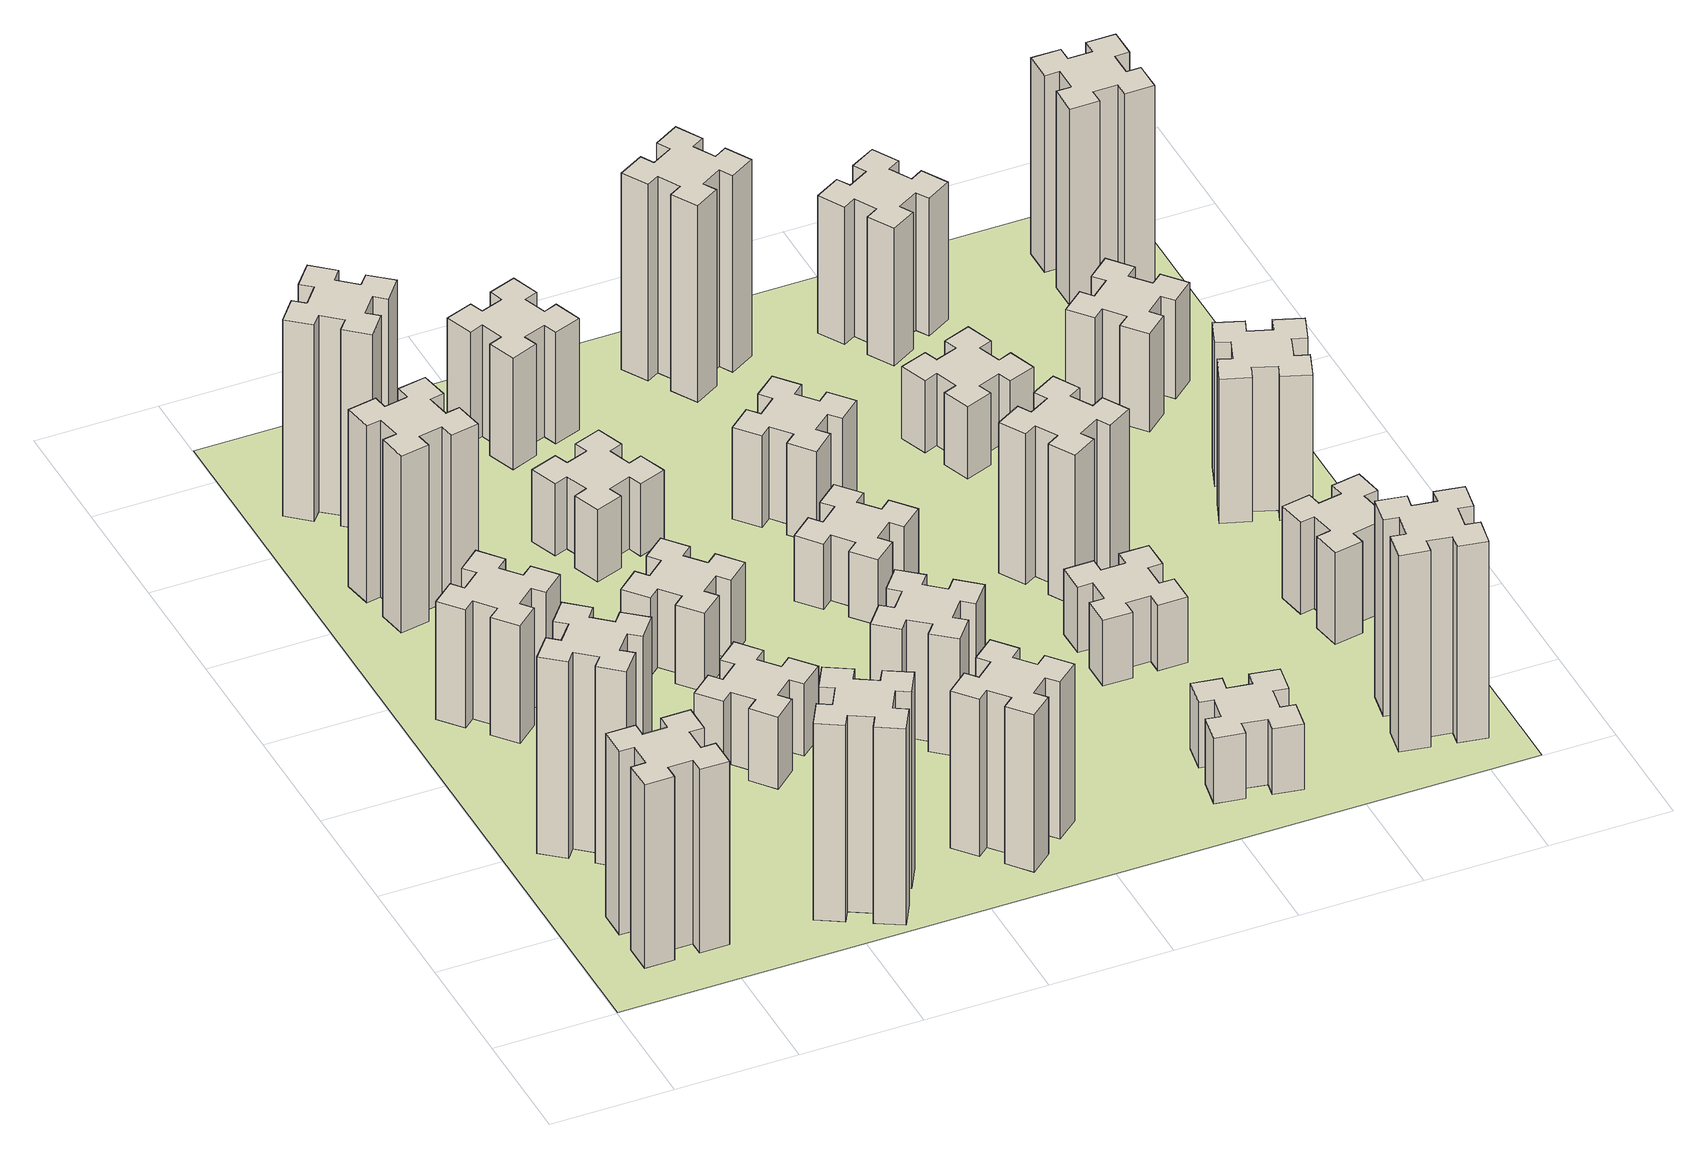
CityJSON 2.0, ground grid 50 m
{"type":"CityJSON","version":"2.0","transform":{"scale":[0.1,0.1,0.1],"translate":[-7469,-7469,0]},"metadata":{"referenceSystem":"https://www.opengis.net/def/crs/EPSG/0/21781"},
"CityObjects":{
"building1":{"type":"Building","attributes":{"class":"1000","function":"1000","usage":"1000","yearOfConstruction":2016,"roofType":"1000","measuredHeight":84,"storeysAboveGround":30,"storeysBelowGround":0},"geometry":[{"type":"Solid","lod":"1","boundaries":[[[[0,1,2,3,4,5,6,7,8,9,10,11,12,13,14,15,16,17,18,19]],[[17,16,20,21]],[[16,15,22,20]],[[15,14,23,22]],[[14,13,24,23]],[[13,12,25,24]],[[12,11,26,25]],[[11,10,27,26]],[[10,9,28,27]],[[9,8,29,28]],[[8,7,30,29]],[[7,6,31,30]],[[6,5,32,31]],[[5,4,33,32]],[[4,3,34,33]],[[3,2,35,34]],[[2,1,36,35]],[[1,0,37,36]],[[0,19,38,37]],[[19,18,39,38]],[[18,17,21,39]],[[24,25,26,27,28,29,30,31,32,33,34,35,36,37,38,39,21,20,22,23]]]]}]},
"building2":{"type":"Building","attributes":{"class":"1000","function":"1000","usage":"1000","yearOfConstruction":2016,"roofType":"1000","measuredHeight":90,"storeysAboveGround":30,"storeysBelowGround":0},"geometry":[{"type":"Solid","lod":"1","boundaries":[[[[40,41,42,43,44,45,46,47,48,49,50,51,52,53,54,55,56,57,58,59]],[[57,56,60,61]],[[56,55,62,60]],[[55,54,63,62]],[[54,53,64,63]],[[53,52,65,64]],[[52,51,66,65]],[[51,50,67,66]],[[50,49,68,67]],[[49,48,69,68]],[[48,47,70,69]],[[47,46,71,70]],[[46,45,72,71]],[[45,44,73,72]],[[44,43,74,73]],[[43,42,75,74]],[[42,41,76,75]],[[41,40,77,76]],[[40,59,78,77]],[[59,58,79,78]],[[58,57,61,79]],[[64,65,66,67,68,69,70,71,72,73,74,75,76,77,78,79,61,60,62,63]]]]}]},
"building3":{"type":"Building","attributes":{"class":"1000","function":"1000","usage":"1000","yearOfConstruction":2016,"roofType":"1000","measuredHeight":54,"storeysAboveGround":30,"storeysBelowGround":0},"geometry":[{"type":"Solid","lod":"1","boundaries":[[[[80,81,82,83,84,85,86,87,88,89,90,91,92,93,94,95,96,97,98,99]],[[97,96,100,101]],[[96,95,102,100]],[[95,94,103,102]],[[94,93,104,103]],[[93,92,105,104]],[[92,91,106,105]],[[91,90,107,106]],[[90,89,108,107]],[[89,88,109,108]],[[88,87,110,109]],[[87,86,111,110]],[[86,85,112,111]],[[85,84,113,112]],[[84,83,114,113]],[[83,82,115,114]],[[82,81,116,115]],[[81,80,117,116]],[[80,99,118,117]],[[99,98,119,118]],[[98,97,101,119]],[[104,105,106,107,108,109,110,111,112,113,114,115,116,117,118,119,101,100,102,103]]]]}]},
"building4":{"type":"Building","attributes":{"class":"1000","function":"1000","usage":"1000","yearOfConstruction":2016,"roofType":"1000","measuredHeight":81,"storeysAboveGround":30,"storeysBelowGround":0},"geometry":[{"type":"Solid","lod":"1","boundaries":[[[[120,121,122,123,124,125,126,127,128,129,130,131,132,133,134,135,136,137,138,139]],[[137,136,140,141]],[[136,135,142,140]],[[135,134,143,142]],[[134,133,144,143]],[[133,132,145,144]],[[132,131,146,145]],[[131,130,147,146]],[[130,129,148,147]],[[129,128,149,148]],[[128,127,150,149]],[[127,126,151,150]],[[126,125,152,151]],[[125,124,153,152]],[[124,123,154,153]],[[123,122,155,154]],[[122,121,156,155]],[[121,120,157,156]],[[120,139,158,157]],[[139,138,159,158]],[[138,137,141,159]],[[144,145,146,147,148,149,150,151,152,153,154,155,156,157,158,159,141,140,142,143]]]]}]},
"building5":{"type":"Building","attributes":{"class":"1000","function":"1000","usage":"1000","yearOfConstruction":2016,"roofType":"1000","measuredHeight":90,"storeysAboveGround":30,"storeysBelowGround":0},"geometry":[{"type":"Solid","lod":"1","boundaries":[[[[160,161,162,163,164,165,166,167,168,169,170,171,172,173,174,175,176,177,178,179]],[[177,176,180,181]],[[176,175,182,180]],[[175,174,183,182]],[[174,173,184,183]],[[173,172,185,184]],[[172,171,186,185]],[[171,170,187,186]],[[170,169,188,187]],[[169,168,189,188]],[[168,167,190,189]],[[167,166,191,190]],[[166,165,192,191]],[[165,164,193,192]],[[164,163,194,193]],[[163,162,195,194]],[[162,161,196,195]],[[161,160,197,196]],[[160,179,198,197]],[[179,178,199,198]],[[178,177,181,199]],[[184,185,186,187,188,189,190,191,192,193,194,195,196,197,198,199,181,180,182,183]]]]}]},
"building6":{"type":"Building","attributes":{"class":"1000","function":"1000","usage":"1000","yearOfConstruction":2016,"roofType":"1000","measuredHeight":90,"storeysAboveGround":30,"storeysBelowGround":0},"geometry":[{"type":"Solid","lod":"1","boundaries":[[[[200,201,202,203,204,205,206,207,208,209,210,211,212,213,214,215,216,217,218,219]],[[217,216,220,221]],[[216,215,222,220]],[[215,214,223,222]],[[214,213,224,223]],[[213,212,225,224]],[[212,211,226,225]],[[211,210,227,226]],[[210,209,228,227]],[[209,208,229,228]],[[208,207,230,229]],[[207,206,231,230]],[[206,205,232,231]],[[205,204,233,232]],[[204,203,234,233]],[[203,202,235,234]],[[202,201,236,235]],[[201,200,237,236]],[[200,219,238,237]],[[219,218,239,238]],[[218,217,221,239]],[[224,225,226,227,228,229,230,231,232,233,234,235,236,237,238,239,221,220,222,223]]]]}]},
"building7":{"type":"Building","attributes":{"class":"1000","function":"1000","usage":"1000","yearOfConstruction":2016,"roofType":"1000","measuredHeight":33,"storeysAboveGround":30,"storeysBelowGround":0},"geometry":[{"type":"Solid","lod":"1","boundaries":[[[[240,241,242,243,244,245,246,247,248,249,250,251,252,253,254,255,256,257,258,259]],[[257,256,260,261]],[[256,255,262,260]],[[255,254,263,262]],[[254,253,264,263]],[[253,252,265,264]],[[252,251,266,265]],[[251,250,267,266]],[[250,249,268,267]],[[249,248,269,268]],[[248,247,270,269]],[[247,246,271,270]],[[246,245,272,271]],[[245,244,273,272]],[[244,243,274,273]],[[243,242,275,274]],[[242,241,276,275]],[[241,240,277,276]],[[240,259,278,277]],[[259,258,279,278]],[[258,257,261,279]],[[264,265,266,267,268,269,270,271,272,273,274,275,276,277,278,279,261,260,262,263]]]]}]},
"building8":{"type":"Building","attributes":{"class":"1000","function":"1000","usage":"1000","yearOfConstruction":2016,"roofType":"1000","measuredHeight":36,"storeysAboveGround":30,"storeysBelowGround":0},"geometry":[{"type":"Solid","lod":"1","boundaries":[[[[280,281,282,283,284,285,286,287,288,289,290,291,292,293,294,295,296,297,298,299]],[[297,296,300,301]],[[296,295,302,300]],[[295,294,303,302]],[[294,293,304,303]],[[293,292,305,304]],[[292,291,306,305]],[[291,290,307,306]],[[290,289,308,307]],[[289,288,309,308]],[[288,287,310,309]],[[287,286,311,310]],[[286,285,312,311]],[[285,284,313,312]],[[284,283,314,313]],[[283,282,315,314]],[[282,281,316,315]],[[281,280,317,316]],[[280,299,318,317]],[[299,298,319,318]],[[298,297,301,319]],[[304,305,306,307,308,309,310,311,312,313,314,315,316,317,318,319,301,300,302,303]]]]}]},
"building9":{"type":"Building","attributes":{"class":"1000","function":"1000","usage":"1000","yearOfConstruction":2016,"roofType":"1000","measuredHeight":72,"storeysAboveGround":30,"storeysBelowGround":0},"geometry":[{"type":"Solid","lod":"1","boundaries":[[[[320,321,322,323,324,325,326,327,328,329,330,331,332,333,334,335,336,337,338,339]],[[337,336,340,341]],[[336,335,342,340]],[[335,334,343,342]],[[334,333,344,343]],[[333,332,345,344]],[[332,331,346,345]],[[331,330,347,346]],[[330,329,348,347]],[[329,328,349,348]],[[328,327,350,349]],[[327,326,351,350]],[[326,325,352,351]],[[325,324,353,352]],[[324,323,354,353]],[[323,322,355,354]],[[322,321,356,355]],[[321,320,357,356]],[[320,339,358,357]],[[339,338,359,358]],[[338,337,341,359]],[[344,345,346,347,348,349,350,351,352,353,354,355,356,357,358,359,341,340,342,343]]]]}]},
"building10":{"type":"Building","attributes":{"class":"1000","function":"1000","usage":"1000","yearOfConstruction":2016,"roofType":"1000","measuredHeight":33,"storeysAboveGround":30,"storeysBelowGround":0},"geometry":[{"type":"Solid","lod":"1","boundaries":[[[[360,361,362,363,364,365,366,367,368,369,370,371,372,373,374,375,376,377,378,379]],[[377,376,380,381]],[[376,375,382,380]],[[375,374,383,382]],[[374,373,384,383]],[[373,372,385,384]],[[372,371,386,385]],[[371,370,387,386]],[[370,369,388,387]],[[369,368,389,388]],[[368,367,390,389]],[[367,366,391,390]],[[366,365,392,391]],[[365,364,393,392]],[[364,363,394,393]],[[363,362,395,394]],[[362,361,396,395]],[[361,360,397,396]],[[360,379,398,397]],[[379,378,399,398]],[[378,377,381,399]],[[384,385,386,387,388,389,390,391,392,393,394,395,396,397,398,399,381,380,382,383]]]]}]},
"building11":{"type":"Building","attributes":{"class":"1000","function":"1000","usage":"1000","yearOfConstruction":2016,"roofType":"1000","measuredHeight":54,"storeysAboveGround":30,"storeysBelowGround":0},"geometry":[{"type":"Solid","lod":"1","boundaries":[[[[400,401,402,403,404,405,406,407,408,409,410,411,412,413,414,415,416,417,418,419]],[[417,416,420,421]],[[416,415,422,420]],[[415,414,423,422]],[[414,413,424,423]],[[413,412,425,424]],[[412,411,426,425]],[[411,410,427,426]],[[410,409,428,427]],[[409,408,429,428]],[[408,407,430,429]],[[407,406,431,430]],[[406,405,432,431]],[[405,404,433,432]],[[404,403,434,433]],[[403,402,435,434]],[[402,401,436,435]],[[401,400,437,436]],[[400,419,438,437]],[[419,418,439,438]],[[418,417,421,439]],[[424,425,426,427,428,429,430,431,432,433,434,435,436,437,438,439,421,420,422,423]]]]}]},
"building12":{"type":"Building","attributes":{"class":"1000","function":"1000","usage":"1000","yearOfConstruction":2016,"roofType":"1000","measuredHeight":51,"storeysAboveGround":30,"storeysBelowGround":0},"geometry":[{"type":"Solid","lod":"1","boundaries":[[[[440,441,442,443,444,445,446,447,448,449,450,451,452,453,454,455,456,457,458,459]],[[457,456,460,461]],[[456,455,462,460]],[[455,454,463,462]],[[454,453,464,463]],[[453,452,465,464]],[[452,451,466,465]],[[451,450,467,466]],[[450,449,468,467]],[[449,448,469,468]],[[448,447,470,469]],[[447,446,471,470]],[[446,445,472,471]],[[445,444,473,472]],[[444,443,474,473]],[[443,442,475,474]],[[442,441,476,475]],[[441,440,477,476]],[[440,459,478,477]],[[459,458,479,478]],[[458,457,461,479]],[[464,465,466,467,468,469,470,471,472,473,474,475,476,477,478,479,461,460,462,463]]]]}]},
"building13":{"type":"Building","attributes":{"class":"1000","function":"1000","usage":"1000","yearOfConstruction":2016,"roofType":"1000","measuredHeight":30,"storeysAboveGround":30,"storeysBelowGround":0},"geometry":[{"type":"Solid","lod":"1","boundaries":[[[[480,481,482,483,484,485,486,487,488,489,490,491,492,493,494,495,496,497,498,499]],[[497,496,500,501]],[[496,495,502,500]],[[495,494,503,502]],[[494,493,504,503]],[[493,492,505,504]],[[492,491,506,505]],[[491,490,507,506]],[[490,489,508,507]],[[489,488,509,508]],[[488,487,510,509]],[[487,486,511,510]],[[486,485,512,511]],[[485,484,513,512]],[[484,483,514,513]],[[483,482,515,514]],[[482,481,516,515]],[[481,480,517,516]],[[480,499,518,517]],[[499,498,519,518]],[[498,497,501,519]],[[504,505,506,507,508,509,510,511,512,513,514,515,516,517,518,519,501,500,502,503]]]]}]},
"building14":{"type":"Building","attributes":{"class":"1000","function":"1000","usage":"1000","yearOfConstruction":2016,"roofType":"1000","measuredHeight":42,"storeysAboveGround":30,"storeysBelowGround":0},"geometry":[{"type":"Solid","lod":"1","boundaries":[[[[520,521,522,523,524,525,526,527,528,529,530,531,532,533,534,535,536,537,538,539]],[[537,536,540,541]],[[536,535,542,540]],[[535,534,543,542]],[[534,533,544,543]],[[533,532,545,544]],[[532,531,546,545]],[[531,530,547,546]],[[530,529,548,547]],[[529,528,549,548]],[[528,527,550,549]],[[527,526,551,550]],[[526,525,552,551]],[[525,524,553,552]],[[524,523,554,553]],[[523,522,555,554]],[[522,521,556,555]],[[521,520,557,556]],[[520,539,558,557]],[[539,538,559,558]],[[538,537,541,559]],[[544,545,546,547,548,549,550,551,552,553,554,555,556,557,558,559,541,540,542,543]]]]}]},
"building15":{"type":"Building","attributes":{"class":"1000","function":"1000","usage":"1000","yearOfConstruction":2016,"roofType":"1000","measuredHeight":30,"storeysAboveGround":30,"storeysBelowGround":0},"geometry":[{"type":"Solid","lod":"1","boundaries":[[[[560,561,562,563,564,565,566,567,568,569,570,571,572,573,574,575,576,577,578,579]],[[577,576,580,581]],[[576,575,582,580]],[[575,574,583,582]],[[574,573,584,583]],[[573,572,585,584]],[[572,571,586,585]],[[571,570,587,586]],[[570,569,588,587]],[[569,568,589,588]],[[568,567,590,589]],[[567,566,591,590]],[[566,565,592,591]],[[565,564,593,592]],[[564,563,594,593]],[[563,562,595,594]],[[562,561,596,595]],[[561,560,597,596]],[[560,579,598,597]],[[579,578,599,598]],[[578,577,581,599]],[[584,585,586,587,588,589,590,591,592,593,594,595,596,597,598,599,581,580,582,583]]]]}]},
"building16":{"type":"Building","attributes":{"class":"1000","function":"1000","usage":"1000","yearOfConstruction":2016,"roofType":"1000","measuredHeight":90,"storeysAboveGround":30,"storeysBelowGround":0},"geometry":[{"type":"Solid","lod":"1","boundaries":[[[[600,601,602,603,604,605,606,607,608,609,610,611,612,613,614,615,616,617,618,619]],[[617,616,620,621]],[[616,615,622,620]],[[615,614,623,622]],[[614,613,624,623]],[[613,612,625,624]],[[612,611,626,625]],[[611,610,627,626]],[[610,609,628,627]],[[609,608,629,628]],[[608,607,630,629]],[[607,606,631,630]],[[606,605,632,631]],[[605,604,633,632]],[[604,603,634,633]],[[603,602,635,634]],[[602,601,636,635]],[[601,600,637,636]],[[600,619,638,637]],[[619,618,639,638]],[[618,617,621,639]],[[624,625,626,627,628,629,630,631,632,633,634,635,636,637,638,639,621,620,622,623]]]]}]},
"building17":{"type":"Building","attributes":{"class":"1000","function":"1000","usage":"1000","yearOfConstruction":2016,"roofType":"1000","measuredHeight":30,"storeysAboveGround":30,"storeysBelowGround":0},"geometry":[{"type":"Solid","lod":"1","boundaries":[[[[640,641,642,643,644,645,646,647,648,649,650,651,652,653,654,655,656,657,658,659]],[[657,656,660,661]],[[656,655,662,660]],[[655,654,663,662]],[[654,653,664,663]],[[653,652,665,664]],[[652,651,666,665]],[[651,650,667,666]],[[650,649,668,667]],[[649,648,669,668]],[[648,647,670,669]],[[647,646,671,670]],[[646,645,672,671]],[[645,644,673,672]],[[644,643,674,673]],[[643,642,675,674]],[[642,641,676,675]],[[641,640,677,676]],[[640,659,678,677]],[[659,658,679,678]],[[658,657,661,679]],[[664,665,666,667,668,669,670,671,672,673,674,675,676,677,678,679,661,660,662,663]]]]}]},
"building18":{"type":"Building","attributes":{"class":"1000","function":"1000","usage":"1000","yearOfConstruction":2016,"roofType":"1000","measuredHeight":69,"storeysAboveGround":30,"storeysBelowGround":0},"geometry":[{"type":"Solid","lod":"1","boundaries":[[[[680,681,682,683,684,685,686,687,688,689,690,691,692,693,694,695,696,697,698,699]],[[697,696,700,701]],[[696,695,702,700]],[[695,694,703,702]],[[694,693,704,703]],[[693,692,705,704]],[[692,691,706,705]],[[691,690,707,706]],[[690,689,708,707]],[[689,688,709,708]],[[688,687,710,709]],[[687,686,711,710]],[[686,685,712,711]],[[685,684,713,712]],[[684,683,714,713]],[[683,682,715,714]],[[682,681,716,715]],[[681,680,717,716]],[[680,699,718,717]],[[699,698,719,718]],[[698,697,701,719]],[[704,705,706,707,708,709,710,711,712,713,714,715,716,717,718,719,701,700,702,703]]]]}]},
"building19":{"type":"Building","attributes":{"class":"1000","function":"1000","usage":"1000","yearOfConstruction":2016,"roofType":"1000","measuredHeight":33,"storeysAboveGround":30,"storeysBelowGround":0},"geometry":[{"type":"Solid","lod":"1","boundaries":[[[[720,721,722,723,724,725,726,727,728,729,730,731,732,733,734,735,736,737,738,739]],[[737,736,740,741]],[[736,735,742,740]],[[735,734,743,742]],[[734,733,744,743]],[[733,732,745,744]],[[732,731,746,745]],[[731,730,747,746]],[[730,729,748,747]],[[729,728,749,748]],[[728,727,750,749]],[[727,726,751,750]],[[726,725,752,751]],[[725,724,753,752]],[[724,723,754,753]],[[723,722,755,754]],[[722,721,756,755]],[[721,720,757,756]],[[720,739,758,757]],[[739,738,759,758]],[[738,737,741,759]],[[744,745,746,747,748,749,750,751,752,753,754,755,756,757,758,759,741,740,742,743]]]]}]},
"building20":{"type":"Building","attributes":{"class":"1000","function":"1000","usage":"1000","yearOfConstruction":2016,"roofType":"1000","measuredHeight":90,"storeysAboveGround":30,"storeysBelowGround":0},"geometry":[{"type":"Solid","lod":"1","boundaries":[[[[760,761,762,763,764,765,766,767,768,769,770,771,772,773,774,775,776,777,778,779]],[[777,776,780,781]],[[776,775,782,780]],[[775,774,783,782]],[[774,773,784,783]],[[773,772,785,784]],[[772,771,786,785]],[[771,770,787,786]],[[770,769,788,787]],[[769,768,789,788]],[[768,767,790,789]],[[767,766,791,790]],[[766,765,792,791]],[[765,764,793,792]],[[764,763,794,793]],[[763,762,795,794]],[[762,761,796,795]],[[761,760,797,796]],[[760,779,798,797]],[[779,778,799,798]],[[778,777,781,799]],[[784,785,786,787,788,789,790,791,792,793,794,795,796,797,798,799,781,780,782,783]]]]}]},
"building21":{"type":"Building","attributes":{"class":"1000","function":"1000","usage":"1000","yearOfConstruction":2016,"roofType":"1000","measuredHeight":63,"storeysAboveGround":30,"storeysBelowGround":0},"geometry":[{"type":"Solid","lod":"1","boundaries":[[[[800,801,802,803,804,805,806,807,808,809,810,811,812,813,814,815,816,817,818,819]],[[817,816,820,821]],[[816,815,822,820]],[[815,814,823,822]],[[814,813,824,823]],[[813,812,825,824]],[[812,811,826,825]],[[811,810,827,826]],[[810,809,828,827]],[[809,808,829,828]],[[808,807,830,829]],[[807,806,831,830]],[[806,805,832,831]],[[805,804,833,832]],[[804,803,834,833]],[[803,802,835,834]],[[802,801,836,835]],[[801,800,837,836]],[[800,819,838,837]],[[819,818,839,838]],[[818,817,821,839]],[[824,825,826,827,828,829,830,831,832,833,834,835,836,837,838,839,821,820,822,823]]]]}]},
"building22":{"type":"Building","attributes":{"class":"1000","function":"1000","usage":"1000","yearOfConstruction":2016,"roofType":"1000","measuredHeight":42,"storeysAboveGround":30,"storeysBelowGround":0},"geometry":[{"type":"Solid","lod":"1","boundaries":[[[[840,841,842,843,844,845,846,847,848,849,850,851,852,853,854,855,856,857,858,859]],[[857,856,860,861]],[[856,855,862,860]],[[855,854,863,862]],[[854,853,864,863]],[[853,852,865,864]],[[852,851,866,865]],[[851,850,867,866]],[[850,849,868,867]],[[849,848,869,868]],[[848,847,870,869]],[[847,846,871,870]],[[846,845,872,871]],[[845,844,873,872]],[[844,843,874,873]],[[843,842,875,874]],[[842,841,876,875]],[[841,840,877,876]],[[840,859,878,877]],[[859,858,879,878]],[[858,857,861,879]],[[864,865,866,867,868,869,870,871,872,873,874,875,876,877,878,879,861,860,862,863]]]]}]},
"building23":{"type":"Building","attributes":{"class":"1000","function":"1000","usage":"1000","yearOfConstruction":2016,"roofType":"1000","measuredHeight":66,"storeysAboveGround":30,"storeysBelowGround":0},"geometry":[{"type":"Solid","lod":"1","boundaries":[[[[880,881,882,883,884,885,886,887,888,889,890,891,892,893,894,895,896,897,898,899]],[[897,896,900,901]],[[896,895,902,900]],[[895,894,903,902]],[[894,893,904,903]],[[893,892,905,904]],[[892,891,906,905]],[[891,890,907,906]],[[890,889,908,907]],[[889,888,909,908]],[[888,887,910,909]],[[887,886,911,910]],[[886,885,912,911]],[[885,884,913,912]],[[884,883,914,913]],[[883,882,915,914]],[[882,881,916,915]],[[881,880,917,916]],[[880,899,918,917]],[[899,898,919,918]],[[898,897,901,919]],[[904,905,906,907,908,909,910,911,912,913,914,915,916,917,918,919,901,900,902,903]]]]}]},
"building24":{"type":"Building","attributes":{"class":"1000","function":"1000","usage":"1000","yearOfConstruction":2016,"roofType":"1000","measuredHeight":45,"storeysAboveGround":30,"storeysBelowGround":0},"geometry":[{"type":"Solid","lod":"1","boundaries":[[[[920,921,922,923,924,925,926,927,928,929,930,931,932,933,934,935,936,937,938,939]],[[937,936,940,941]],[[936,935,942,940]],[[935,934,943,942]],[[934,933,944,943]],[[933,932,945,944]],[[932,931,946,945]],[[931,930,947,946]],[[930,929,948,947]],[[929,928,949,948]],[[928,927,950,949]],[[927,926,951,950]],[[926,925,952,951]],[[925,924,953,952]],[[924,923,954,953]],[[923,922,955,954]],[[922,921,956,955]],[[921,920,957,956]],[[920,939,958,957]],[[939,938,959,958]],[[938,937,941,959]],[[944,945,946,947,948,949,950,951,952,953,954,955,956,957,958,959,941,940,942,943]]]]}]},
"building25":{"type":"Building","attributes":{"class":"1000","function":"1000","usage":"1000","yearOfConstruction":2016,"roofType":"1000","measuredHeight":90,"storeysAboveGround":30,"storeysBelowGround":0},"geometry":[{"type":"Solid","lod":"1","boundaries":[[[[960,961,962,963,964,965,966,967,968,969,970,971,972,973,974,975,976,977,978,979]],[[977,976,980,981]],[[976,975,982,980]],[[975,974,983,982]],[[974,973,984,983]],[[973,972,985,984]],[[972,971,986,985]],[[971,970,987,986]],[[970,969,988,987]],[[969,968,989,988]],[[968,967,990,989]],[[967,966,991,990]],[[966,965,992,991]],[[965,964,993,992]],[[964,963,994,993]],[[963,962,995,994]],[[962,961,996,995]],[[961,960,997,996]],[[960,979,998,997]],[[979,978,999,998]],[[978,977,981,999]],[[984,985,986,987,988,989,990,991,992,993,994,995,996,997,998,999,981,980,982,983]]]]}]},
"landuse1":{"type":"LandUse","attributes":{"name":"plot1","function":"1010"},"geometry":[{"type":"MultiSurface","lod":"1","boundaries":[[[1000,1001,1002,1003]]]}]}
},
"vertices":[
[265,425,0],[265,325,0],[205,325,0],[205,205,0],[325,205,0],[325,265,0],[425,265,0],[425,205,0],[545,205,0],[545,325,0],[485,325,0],[485,425,0],[545,425,0],[545,545,0],[425,545,0],[425,485,0],[325,485,0],[325,545,0],[205,545,0],[205,425,0],[325,485,840],[325,545,840],[425,485,840],[425,545,840],[545,545,840],[545,425,840],[485,425,840],[485,325,840],[545,325,840],[545,205,840],[425,205,840],[425,265,840],[325,265,840],[325,205,840],[205,205,840],[205,325,840],[265,325,840],[265,425,840],[205,425,840],[205,545,840],
[484,1067,0],[408,1132,0],[446,1178,0],[354,1255,0],[277,1163,0],[323,1124,0],[259,1048,0],[213,1086,0],[136,994,0],[228,917,0],[266,963,0],[343,899,0],[304,853,0],[396,776,0],[473,868,0],[427,906,0],[492,983,0],[538,944,0],[615,1036,0],[523,1113,0],[492,983,900],[538,944,900],[427,906,900],[473,868,900],[396,776,900],[304,853,900],[343,899,900],[266,963,900],[228,917,900],[136,994,900],[213,1086,900],[259,1048,900],[323,1124,900],[277,1163,900],[354,1255,900],[446,1178,900],[408,1132,900],[484,1067,900],[523,1113,900],[615,1036,900],
[492,1888,0],[427,1964,0],[473,2003,0],[396,2095,0],[304,2018,0],[343,1972,0],[266,1907,0],[228,1953,0],[136,1876,0],[213,1784,0],[259,1823,0],[323,1746,0],[277,1708,0],[354,1616,0],[446,1693,0],[408,1739,0],[484,1803,0],[523,1757,0],[615,1834,0],[538,1926,0],[484,1803,540],[523,1757,540],[408,1739,540],[446,1693,540],[354,1616,540],[277,1708,540],[323,1746,540],[259,1823,540],[213,1784,540],[136,1876,540],[228,1953,540],[266,1907,540],[343,1972,540],[304,2018,540],[396,2095,540],[473,2003,540],[427,1964,540],[492,1888,540],[538,1926,540],[615,1834,540],
[345,2478,0],[444,2496,0],[454,2437,0],[572,2457,0],[551,2576,0],[492,2565,0],[475,2664,0],[534,2674,0],[513,2792,0],[395,2771,0],[405,2712,0],[307,2695,0],[297,2754,0],[178,2733,0],[199,2615,0],[258,2625,0],[276,2527,0],[217,2517,0],[237,2398,0],[356,2419,0],[276,2527,810],[217,2517,810],[258,2625,810],[199,2615,810],[178,2733,810],[297,2754,810],[307,2695,810],[405,2712,810],[395,2771,810],[513,2792,810],[534,2674,810],[475,2664,810],[492,2565,810],[551,2576,810],[572,2457,810],[454,2437,810],[444,2496,810],[345,2478,810],[356,2419,810],[237,2398,810],
[1214,346,0],[1127,396,0],[1157,448,0],[1053,508,0],[993,404,0],[1045,374,0],[995,287,0],[943,317,0],[883,213,0],[987,153,0],[1017,205,0],[1104,155,0],[1074,103,0],[1178,43,0],[1238,147,0],[1186,177,0],[1236,264,0],[1288,234,0],[1348,338,0],[1244,398,0],[1236,264,900],[1288,234,900],[1186,177,900],[1238,147,900],[1178,43,900],[1074,103,900],[1104,155,900],[1017,205,900],[987,153,900],[883,213,900],[943,317,900],[995,287,900],[1045,374,900],[993,404,900],[1053,508,900],[1157,448,900],[1127,396,900],[1214,346,900],[1244,398,900],[1348,338,900],
[484,3287,0],[408,3352,0],[446,3398,0],[354,3475,0],[277,3383,0],[323,3344,0],[259,3268,0],[213,3306,0],[136,3214,0],[228,3137,0],[266,3183,0],[343,3119,0],[304,3073,0],[396,2996,0],[473,3088,0],[427,3126,0],[492,3203,0],[538,3164,0],[615,3256,0],[523,3333,0],[492,3203,900],[538,3164,900],[427,3126,900],[473,3088,900],[396,2996,900],[304,3073,900],[343,3119,900],[266,3183,900],[228,3137,900],[136,3214,900],[213,3306,900],[259,3268,900],[323,3344,900],[277,3383,900],[354,3475,900],[446,3398,900],[408,3352,900],[484,3287,900],[523,3333,900],[615,3256,900],
[1083,1332,0],[1006,1267,0],[968,1313,0],[876,1236,0],[953,1144,0],[999,1183,0],[1063,1106,0],[1017,1068,0],[1094,976,0],[1186,1053,0],[1148,1099,0],[1224,1163,0],[1263,1117,0],[1355,1194,0],[1278,1286,0],[1232,1248,0],[1167,1324,0],[1213,1363,0],[1136,1455,0],[1044,1378,0],[1167,1324,330],[1213,1363,330],[1232,1248,330],[1278,1286,330],[1355,1194,330],[1263,1117,330],[1224,1163,330],[1148,1099,330],[1186,1053,330],[1094,976,330],[1017,1068,330],[1063,1106,330],[999,1183,330],[953,1144,330],[876,1236,330],[968,1313,330],[1006,1267,330],[1083,1332,330],[1044,1378,330],[1136,1455,330],
[1083,1972,0],[1006,1907,0],[968,1953,0],[876,1876,0],[953,1784,0],[999,1823,0],[1063,1746,0],[1017,1708,0],[1094,1616,0],[1186,1693,0],[1148,1739,0],[1224,1803,0],[1263,1757,0],[1355,1834,0],[1278,1926,0],[1232,1888,0],[1167,1964,0],[1213,2003,0],[1136,2095,0],[1044,2018,0],[1167,1964,360],[1213,2003,360],[1232,1888,360],[1278,1926,360],[1355,1834,360],[1263,1757,360],[1224,1803,360],[1148,1739,360],[1186,1693,360],[1094,1616,360],[1017,1708,360],[1063,1746,360],[999,1823,360],[953,1784,360],[876,1876,360],[968,1953,360],[1006,1907,360],[1083,1972,360],[1044,2018,360],[1136,2095,360],
[1723,492,0],[1646,427,0],[1608,473,0],[1516,396,0],[1593,304,0],[1639,343,0],[1703,266,0],[1657,228,0],[1734,136,0],[1826,213,0],[1788,259,0],[1864,323,0],[1903,277,0],[1995,354,0],[1918,446,0],[1872,408,0],[1807,484,0],[1853,523,0],[1776,615,0],[1684,538,0],[1807,484,720],[1853,523,720],[1872,408,720],[1918,446,720],[1995,354,720],[1903,277,720],[1864,323,720],[1788,259,720],[1826,213,720],[1734,136,720],[1657,228,720],[1703,266,720],[1639,343,720],[1593,304,720],[1516,396,720],[1608,473,720],[1646,427,720],[1723,492,720],[1684,538,720],[1776,615,720],
[1106,2475,0],[1200,2509,0],[1220,2453,0],[1333,2494,0],[1292,2607,0],[1236,2586,0],[1202,2680,0],[1258,2700,0],[1217,2813,0],[1104,2772,0],[1125,2716,0],[1031,2682,0],[1010,2738,0],[897,2697,0],[939,2584,0],[995,2605,0],[1029,2511,0],[973,2490,0],[1014,2377,0],[1127,2419,0],[1029,2511,330],[973,2490,330],[995,2605,330],[939,2584,330],[897,2697,330],[1010,2738,330],[1031,2682,330],[1125,2716,330],[1104,2772,330],[1217,2813,330],[1258,2700,330],[1202,2680,330],[1236,2586,330],[1292,2607,330],[1333,2494,330],[1220,2453,330],[1200,2509,330],[1106,2475,330],[1127,2419,330],[1014,2377,330],
[1646,1063,0],[1723,999,0],[1684,953,0],[1776,876,0],[1853,968,0],[1807,1006,0],[1872,1083,0],[1918,1044,0],[1995,1136,0],[1903,1213,0],[1864,1167,0],[1788,1232,0],[1826,1278,0],[1734,1355,0],[1657,1263,0],[1703,1224,0],[1639,1148,0],[1593,1186,0],[1516,1094,0],[1608,1017,0],[1639,1148,540],[1593,1186,540],[1703,1224,540],[1657,1263,540],[1734,1355,540],[1826,1278,540],[1788,1232,540],[1864,1167,540],[1903,1213,540],[1995,1136,540],[1918,1044,540],[1872,1083,540],[1807,1006,540],[1853,968,540],[1776,876,540],[1684,953,540],[1723,999,540],[1646,1063,540],[1608,1017,540],[1516,1094,540],
[1125,3456,0],[1031,3422,0],[1010,3478,0],[897,3437,0],[939,3324,0],[995,3345,0],[1029,3251,0],[973,3230,0],[1014,3117,0],[1127,3159,0],[1106,3215,0],[1200,3249,0],[1220,3193,0],[1333,3234,0],[1292,3347,0],[1236,3326,0],[1202,3420,0],[1258,3440,0],[1217,3553,0],[1104,3512,0],[1202,3420,510],[1258,3440,510],[1236,3326,510],[1292,3347,510],[1333,3234,510],[1220,3193,510],[1200,3249,510],[1106,3215,510],[1127,3159,510],[1014,3117,510],[973,3230,510],[1029,3251,510],[995,3345,510],[939,3324,510],[897,3437,510],[1010,3478,510],[1031,3422,510],[1125,3456,510],[1104,3512,510],[1217,3553,510],
[1972,1988,0],[1907,2064,0],[1953,2103,0],[1876,2195,0],[1784,2118,0],[1823,2072,0],[1746,2007,0],[1708,2053,0],[1616,1976,0],[1693,1884,0],[1739,1923,0],[1803,1846,0],[1757,1808,0],[1834,1716,0],[1926,1793,0],[1888,1839,0],[1964,1903,0],[2003,1857,0],[2095,1934,0],[2018,2026,0],[1964,1903,300],[2003,1857,300],[1888,1839,300],[1926,1793,300],[1834,1716,300],[1757,1808,300],[1803,1846,300],[1739,1923,300],[1693,1884,300],[1616,1976,300],[1708,2053,300],[1746,2007,300],[1823,2072,300],[1784,2118,300],[1876,2195,300],[1953,2103,300],[1907,2064,300],[1972,1988,300],[2018,2026,300],[2095,1934,300],
[1739,2463,0],[1803,2386,0],[1757,2348,0],[1834,2256,0],[1926,2333,0],[1888,2379,0],[1964,2443,0],[2003,2397,0],[2095,2474,0],[2018,2566,0],[1972,2528,0],[1907,2604,0],[1953,2643,0],[1876,2735,0],[1784,2658,0],[1823,2612,0],[1746,2547,0],[1708,2593,0],[1616,2516,0],[1693,2424,0],[1746,2547,420],[1708,2593,420],[1823,2612,420],[1784,2658,420],[1876,2735,420],[1953,2643,420],[1907,2604,420],[1972,2528,420],[2018,2566,420],[2095,2474,420],[2003,2397,420],[1964,2443,420],[1888,2379,420],[1926,2333,420],[1834,2256,420],[1757,2348,420],[1803,2386,420],[1739,2463,420],[1693,2424,420],[1616,2516,420],
[2596,444,0],[2578,345,0],[2519,356,0],[2498,237,0],[2617,217,0],[2627,276,0],[2725,258,0],[2715,199,0],[2833,178,0],[2854,297,0],[2795,307,0],[2812,405,0],[2871,395,0],[2892,513,0],[2774,534,0],[2764,475,0],[2665,492,0],[2676,551,0],[2557,572,0],[2537,454,0],[2665,492,300],[2676,551,300],[2764,475,300],[2774,534,300],[2892,513,300],[2871,395,300],[2812,405,300],[2795,307,300],[2854,297,300],[2833,178,300],[2715,199,300],[2725,258,300],[2627,276,300],[2617,217,300],[2498,237,300],[2519,356,300],[2578,345,300],[2596,444,300],[2537,454,300],[2557,572,300],
[1844,3556,0],[1757,3506,0],[1727,3558,0],[1623,3498,0],[1683,3394,0],[1735,3424,0],[1785,3337,0],[1733,3307,0],[1793,3203,0],[1897,3263,0],[1867,3315,0],[1954,3365,0],[1984,3313,0],[2088,3373,0],[2028,3477,0],[1976,3447,0],[1926,3534,0],[1978,3564,0],[1918,3668,0],[1814,3608,0],[1926,3534,900],[1978,3564,900],[1976,3447,900],[2028,3477,900],[2088,3373,900],[1984,3313,900],[1954,3365,900],[1867,3315,900],[1897,3263,900],[1793,3203,900],[1733,3307,900],[1785,3337,900],[1735,3424,900],[1683,3394,900],[1623,3498,900],[1727,3558,900],[1757,3506,900],[1844,3556,900],[1814,3608,900],[1918,3668,900],
[2645,1325,0],[2545,1325,0],[2545,1385,0],[2425,1385,0],[2425,1265,0],[2485,1265,0],[2485,1165,0],[2425,1165,0],[2425,1045,0],[2545,1045,0],[2545,1105,0],[2645,1105,0],[2645,1045,0],[2765,1045,0],[2765,1165,0],[2705,1165,0],[2705,1265,0],[2765,1265,0],[2765,1385,0],[2645,1385,0],[2705,1265,300],[2765,1265,300],[2705,1165,300],[2765,1165,300],[2765,1045,300],[2645,1045,300],[2645,1105,300],[2545,1105,300],[2545,1045,300],[2425,1045,300],[2425,1165,300],[2485,1165,300],[2485,1265,300],[2425,1265,300],[2425,1385,300],[2545,1385,300],[2545,1325,300],[2645,1325,300],[2645,1385,300],[2765,1385,300],
[2716,1767,0],[2666,1854,0],[2718,1884,0],[2658,1988,0],[2554,1928,0],[2584,1876,0],[2497,1826,0],[2467,1878,0],[2363,1818,0],[2423,1714,0],[2475,1744,0],[2525,1657,0],[2473,1627,0],[2533,1523,0],[2637,1583,0],[2607,1635,0],[2694,1685,0],[2724,1633,0],[2828,1693,0],[2768,1797,0],[2694,1685,690],[2724,1633,690],[2607,1635,690],[2637,1583,690],[2533,1523,690],[2473,1627,690],[2525,1657,690],[2475,1744,690],[2423,1714,690],[2363,1818,690],[2467,1878,690],[2497,1826,690],[2584,1876,690],[2554,1928,690],[2658,1988,690],[2718,1884,690],[2666,1854,690],[2716,1767,690],[2768,1797,690],[2828,1693,690],
[2586,2475,0],[2680,2509,0],[2700,2453,0],[2813,2494,0],[2772,2607,0],[2716,2586,0],[2682,2680,0],[2738,2700,0],[2697,2813,0],[2584,2772,0],[2605,2716,0],[2511,2682,0],[2490,2738,0],[2377,2697,0],[2419,2584,0],[2475,2605,0],[2509,2511,0],[2453,2490,0],[2494,2377,0],[2607,2419,0],[2509,2511,330],[2453,2490,330],[2475,2605,330],[2419,2584,330],[2377,2697,330],[2490,2738,330],[2511,2682,330],[2605,2716,330],[2584,2772,330],[2697,2813,330],[2738,2700,330],[2682,2680,330],[2716,2586,330],[2772,2607,330],[2813,2494,330],[2700,2453,330],[2680,2509,330],[2586,2475,330],[2607,2419,330],[2494,2377,330],
[3504,475,0],[3405,492,0],[3416,551,0],[3297,572,0],[3277,454,0],[3336,444,0],[3318,345,0],[3259,356,0],[3238,237,0],[3357,217,0],[3367,276,0],[3465,258,0],[3455,199,0],[3573,178,0],[3594,297,0],[3535,307,0],[3552,405,0],[3611,395,0],[3632,513,0],[3514,534,0],[3552,405,900],[3611,395,900],[3535,307,900],[3594,297,900],[3573,178,900],[3455,199,900],[3465,258,900],[3367,276,900],[3357,217,900],[3238,237,900],[3259,356,900],[3318,345,900],[3336,444,900],[3277,454,900],[3297,572,900],[3416,551,900],[3405,492,900],[3504,475,900],[3514,534,900],[3632,513,900],
[2716,3347,0],[2666,3434,0],[2718,3464,0],[2658,3568,0],[2554,3508,0],[2584,3456,0],[2497,3406,0],[2467,3458,0],[2363,3398,0],[2423,3294,0],[2475,3324,0],[2525,3237,0],[2473,3207,0],[2533,3103,0],[2637,3163,0],[2607,3215,0],[2694,3265,0],[2724,3213,0],[2828,3273,0],[2768,3377,0],[2694,3265,630],[2724,3213,630],[2607,3215,630],[2637,3163,630],[2533,3103,630],[2473,3207,630],[2525,3237,630],[2475,3324,630],[2423,3294,630],[2363,3398,630],[2467,3458,630],[2497,3406,630],[2584,3456,630],[2554,3508,630],[2658,3568,630],[2718,3464,630],[2666,3434,630],[2716,3347,630],[2768,3377,630],[2828,3273,630],
[3405,998,0],[3504,1016,0],[3514,957,0],[3632,977,0],[3611,1096,0],[3552,1085,0],[3535,1184,0],[3594,1194,0],[3573,1312,0],[3455,1291,0],[3465,1232,0],[3367,1215,0],[3357,1274,0],[3238,1253,0],[3259,1135,0],[3318,1145,0],[3336,1047,0],[3277,1037,0],[3297,918,0],[3416,939,0],[3336,1047,420],[3277,1037,420],[3318,1145,420],[3259,1135,420],[3238,1253,420],[3357,1274,420],[3367,1215,420],[3465,1232,420],[3455,1291,420],[3573,1312,420],[3594,1194,420],[3535,1184,420],[3552,1085,420],[3611,1096,420],[3632,977,420],[3514,957,420],[3504,1016,420],[3405,998,420],[3416,939,420],[3297,918,420],
[3520,1942,0],[3426,1976,0],[3447,2032,0],[3334,2073,0],[3293,1960,0],[3349,1940,0],[3315,1846,0],[3259,1867,0],[3217,1754,0],[3330,1713,0],[3351,1769,0],[3445,1735,0],[3424,1679,0],[3537,1637,0],[3578,1750,0],[3522,1771,0],[3556,1865,0],[3612,1844,0],[3653,1957,0],[3540,1998,0],[3556,1865,660],[3612,1844,660],[3522,1771,660],[3578,1750,660],[3537,1637,660],[3424,1679,660],[3445,1735,660],[3351,1769,660],[3330,1713,660],[3217,1754,660],[3259,1867,660],[3315,1846,660],[3349,1940,660],[3293,1960,660],[3334,2073,660],[3447,2032,660],[3426,1976,660],[3520,1942,660],[3540,1998,660],[3653,1957,660],
[3119,2563,0],[3183,2486,0],[3137,2448,0],[3214,2356,0],[3306,2433,0],[3268,2479,0],[3344,2543,0],[3383,2497,0],[3475,2574,0],[3398,2666,0],[3352,2628,0],[3287,2704,0],[3333,2743,0],[3256,2835,0],[3164,2758,0],[3203,2712,0],[3126,2647,0],[3088,2693,0],[2996,2616,0],[3073,2524,0],[3126,2647,450],[3088,2693,450],[3203,2712,450],[3164,2758,450],[3256,2835,450],[3333,2743,450],[3287,2704,450],[3352,2628,450],[3398,2666,450],[3475,2574,450],[3383,2497,450],[3344,2543,450],[3268,2479,450],[3306,2433,450],[3214,2356,450],[3137,2448,450],[3183,2486,450],[3119,2563,450],[3073,2524,450],[2996,2616,450],
[3385,3225,0],[3485,3225,0],[3485,3165,0],[3605,3165,0],[3605,3285,0],[3545,3285,0],[3545,3385,0],[3605,3385,0],[3605,3505,0],[3485,3505,0],[3485,3445,0],[3385,3445,0],[3385,3505,0],[3265,3505,0],[3265,3385,0],[3325,3385,0],[3325,3285,0],[3265,3285,0],[3265,3165,0],[3385,3165,0],[3325,3285,900],[3265,3285,900],[3325,3385,900],[3265,3385,900],[3265,3505,900],[3385,3505,900],[3385,3445,900],[3485,3445,900],[3485,3505,900],[3605,3505,900],[3605,3385,900],[3545,3385,900],[3545,3285,900],[3605,3285,900],[3605,3165,900],[3485,3165,900],[3485,3225,900],[3385,3225,900],[3385,3165,900],[3265,3165,900],
[5,3705,0],[3705,3705,0],[3705,5,0],[5,5,0]
]}
